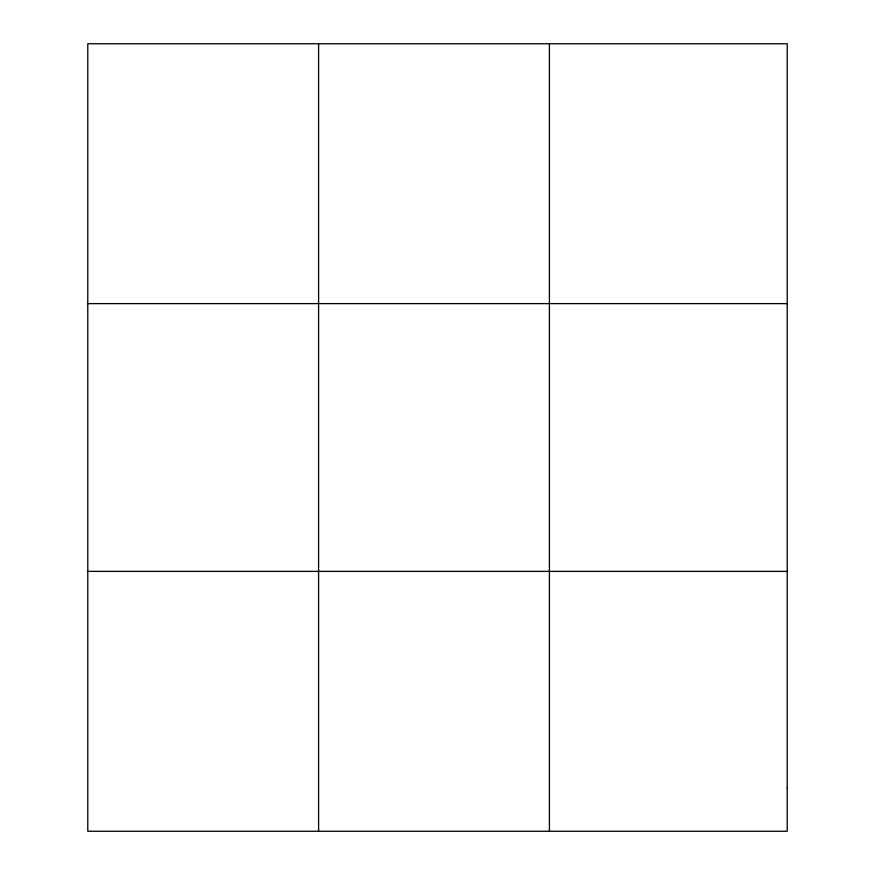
<?xml version="1.0" encoding="UTF-8"?>
<svg xmlns="http://www.w3.org/2000/svg" width="875" height="875" viewBox="0 0 875 875"><rect width="100%" height="100%" fill="white"/><g stroke="black" fill="none" stroke-linecap="round" stroke-linejoin="round"><path stroke-width="1.31" d="M318.598 831.25L318.598 43.75M549.413 831.25L549.413 43.75M87.784 303.625L787.216 303.625M87.784 571.375L787.216 571.375M787.216 787.938L787.216 831.25L87.784 831.25L87.784 43.75L787.216 43.75L787.216 787.938"/></g></svg>
